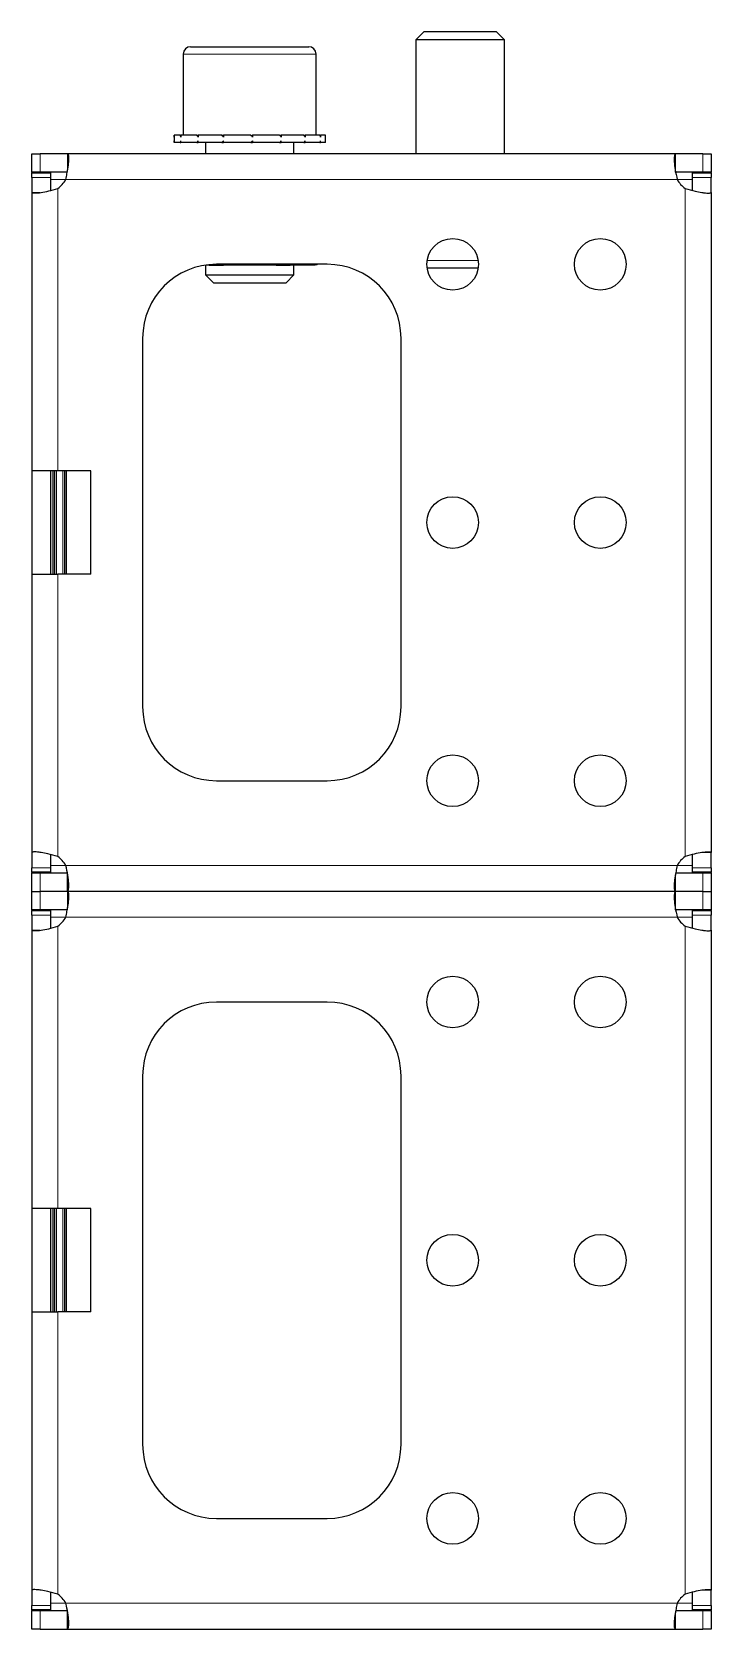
# Model space of a CAD drawing. Header units: millimetres. Extents: x 0 to 3180, y -308 to 602.
# Drawn here: x 3087.9 to 3179.9, y 289.4 to 505.9 of the extents above; entities that cross this region are included whole.
import ezdxf

# ---------------------------------------------------------------- set-up
doc = ezdxf.new("R2010")
doc.units = ezdxf.units.MM

msp = doc.modelspace()

# ---------------------------------------------------------------- linework, layer by layer
at = {"color": 7, "linetype": 'Continuous', "lineweight": 25}
for p, q in [((3141.02, 505.89), (3139.94, 504.82)), ((3139.94, 504.82), (3139.94, 489.39)), ((3151.94, 504.82), (3139.94, 504.82)), ((3150.87, 505.89), (3141.02, 505.89)), ((3151.94, 504.82), (3150.87, 505.89)), ((3151.94, 489.39), (3151.94, 504.82)), ((3108.44, 502.89), (3108.44, 491.89)), ((3109.44, 503.89), (3116.97, 503.89)), ((3116.97, 503.89), (3125.44, 503.89)), ((3126.44, 491.89), (3126.44, 502.89)), ((3107.19, 491.89), (3107.19, 490.89)), ((3107.19, 491.89), (3107.2, 491.89)), ((3107.2, 491.89), (3107.2, 491.64)), ((3108.03, 491.89), (3107.2, 491.89)), ((3108.03, 491.89), (3108.13, 491.89)), ((3108.13, 491.89), (3108.13, 491.64)), ((3110.29, 491.89), (3108.13, 491.89)), ((3110.29, 491.89), (3110.48, 491.89)), ((3110.48, 491.89), (3110.48, 491.64)), ((3113.65, 491.89), (3110.48, 491.89)), ((3113.65, 491.89), (3113.88, 491.89)), ((3113.88, 491.89), (3113.88, 491.64)), ((3117.58, 491.89), (3113.88, 491.89)), ((3117.58, 491.89), (3117.66, 491.89)), ((3117.78, 491.89), (3117.83, 491.89)), ((3117.83, 491.89), (3117.83, 491.64)), ((3121.49, 491.89), (3117.83, 491.89)), ((3121.49, 491.89), (3121.72, 491.89)), ((3121.72, 491.89), (3121.72, 491.64)), ((3124.79, 491.89), (3121.72, 491.89)), ((3124.79, 491.89), (3124.96, 491.89)), ((3124.96, 491.89), (3124.96, 491.64)), ((3126.96, 491.89), (3124.96, 491.89)), ((3126.96, 491.89), (3127.05, 491.89)), ((3127.05, 491.89), (3127.05, 491.64)), ((3127.69, 491.89), (3127.05, 491.89)), ((3127.69, 490.89), (3127.69, 491.89)), ((3087.94, 486.89), (3087.94, 489.39)), ((3087.94, 489.39), (3089.05, 489.39)), ((3092.77, 489.39), (3089.05, 489.39)), ((3092.77, 489.39), (3092.77, 487.18)), ((3175.11, 489.39), (3092.77, 489.39)), ((3107.19, 490.89), (3107.2, 490.89)), ((3107.2, 490.89), (3107.2, 491.14)), ((3108.03, 490.89), (3107.2, 490.89)), ((3108.03, 490.89), (3108.13, 490.89)), ((3108.13, 490.89), (3108.13, 491.14)), ((3110.29, 490.89), (3108.13, 490.89)), ((3110.29, 490.89), (3110.48, 490.89)), ((3110.48, 490.89), (3110.48, 491.14)), ((3113.65, 490.89), (3110.48, 490.89)), ((3111.44, 490.89), (3111.44, 489.39)), ((3113.65, 490.89), (3113.88, 490.89)), ((3113.88, 490.89), (3113.88, 491.14)), ((3117.58, 490.89), (3113.88, 490.89)), ((3117.58, 490.89), (3117.74, 490.89)), ((3117.74, 490.89), (3117.83, 490.89)), ((3117.83, 490.89), (3117.83, 491.14)), ((3121.49, 490.89), (3117.83, 490.89)), ((3121.49, 490.89), (3121.72, 490.89)), ((3121.72, 490.89), (3121.72, 491.14)), ((3124.79, 490.89), (3121.72, 490.89)), ((3123.44, 489.39), (3123.44, 490.89)), ((3124.79, 490.89), (3124.96, 490.89)), ((3124.96, 490.89), (3124.96, 491.14)), ((3126.96, 490.89), (3124.96, 490.89)), ((3126.96, 490.89), (3127.05, 490.89)), ((3127.05, 490.89), (3127.05, 491.14)), ((3127.69, 490.89), (3127.05, 490.89)), ((3175.11, 486.89), (3175.11, 489.39)), ((3178.83, 489.39), (3175.11, 489.39)), ((3178.83, 489.39), (3179.94, 489.39)), ((3179.94, 489.39), (3179.94, 486.89)), ((3089.05, 486.89), (3087.94, 486.89)), ((3087.94, 486.89), (3087.94, 486.79)), ((3087.94, 486.79), (3090.44, 486.79)), ((3087.94, 486.18), (3087.94, 486.79)), ((3087.94, 486.18), (3087.94, 484.12)), ((3092.77, 486.89), (3089.05, 486.89)), ((3090.44, 486.79), (3090.44, 486.18)), ((3090.44, 486.18), (3090.44, 484.36)), ((3178.83, 486.89), (3175.11, 486.89)), ((3177.44, 486.79), (3179.94, 486.79)), ((3177.44, 486.18), (3177.44, 486.79)), ((3177.44, 484.34), (3177.44, 486.18)), ((3179.94, 486.89), (3178.83, 486.89)), ((3179.94, 486.79), (3179.94, 486.89)), ((3179.94, 486.79), (3179.94, 486.18)), ((3179.94, 484.12), (3179.94, 486.18)), ((3087.94, 484.12), (3089.04, 484.12)), ((3087.94, 484.12), (3087.94, 446.39)), ((3179.94, 484.12), (3179.94, 394.67)), ((3111.44, 474.28), (3111.44, 472.97)), ((3111.97, 474.29), (3111.53, 474.29)), ((3111.97, 474.29), (3113.87, 474.29)), ((3127.94, 474.39), (3112.94, 474.39)), ((3114.42, 474.29), (3113.87, 474.29)), ((3120.46, 474.29), (3114.42, 474.29)), ((3121.02, 474.29), (3120.46, 474.29)), ((3121.02, 474.29), (3122.92, 474.29)), ((3126.17, 474.29), (3122.92, 474.29)), ((3123.44, 472.97), (3123.44, 474.29)), ((3126.17, 474.29), (3126.17, 474.39)), ((3126.27, 474.29), (3126.17, 474.29)), ((3126.29, 474.29), (3126.27, 474.29)), ((3126.27, 474.29), (3126.27, 474.29)), ((3111.44, 472.97), (3112.52, 471.89)), ((3111.44, 472.97), (3117.09, 472.97)), ((3117.09, 472.97), (3123.44, 472.97)), ((3122.37, 471.89), (3123.44, 472.97)), ((3148.41, 473.89), (3141.48, 473.89)), ((3112.52, 471.89), (3117.15, 471.89)), ((3117.15, 471.89), (3122.37, 471.89)), ((3102.94, 464.39), (3102.94, 414.39)), ((3137.94, 414.39), (3137.94, 464.39)), ((3091.44, 446.39), (3087.94, 446.39)), ((3087.94, 446.39), (3087.94, 432.39)), ((3090.44, 446.39), (3090.44, 432.39)), ((3095.94, 446.39), (3091.44, 446.39)), ((3095.94, 432.39), (3095.94, 446.39)), ((3087.94, 432.39), (3091.44, 432.39)), ((3087.94, 432.39), (3087.94, 394.67)), ((3095.94, 432.39), (3091.44, 432.39)), ((3112.94, 404.39), (3127.94, 404.39)), ((3087.94, 394.67), (3087.94, 392.6)), ((3090.44, 394.44), (3090.44, 392.6)), ((3177.44, 392.6), (3177.44, 394.42)), ((3179.94, 394.67), (3178.85, 394.67)), ((3179.94, 392.6), (3179.94, 394.67)), ((3087.94, 391.99), (3087.94, 392.6)), ((3090.44, 391.99), (3087.94, 391.99)), ((3087.94, 391.99), (3087.94, 391.89)), ((3087.94, 389.39), (3087.94, 391.89)), ((3087.94, 391.89), (3089.05, 391.89)), ((3089.05, 391.89), (3092.77, 391.89)), ((3090.44, 392.6), (3090.44, 391.99)), ((3092.77, 389.39), (3092.77, 391.89)), ((3175.11, 391.89), (3178.83, 391.89)), ((3177.44, 391.99), (3177.44, 392.6)), ((3179.94, 391.99), (3177.44, 391.99)), ((3178.83, 391.89), (3179.94, 391.89)), ((3179.94, 392.6), (3179.94, 391.99)), ((3179.94, 391.89), (3179.94, 391.99)), ((3179.94, 391.89), (3179.94, 389.39)), ((3175.11, 389.39), (3175.11, 391.61)), ((3087.94, 386.89), (3087.94, 389.39)), ((3087.94, 389.39), (3089.05, 389.39)), ((3092.77, 389.39), (3089.05, 389.39)), ((3092.77, 389.39), (3092.77, 387.18)), ((3175.11, 389.39), (3092.77, 389.39)), ((3175.11, 386.89), (3175.11, 389.39)), ((3178.83, 389.39), (3175.11, 389.39)), ((3178.83, 389.39), (3179.94, 389.39)), ((3179.94, 389.39), (3179.94, 386.89)), ((3089.05, 386.89), (3087.94, 386.89)), ((3087.94, 386.89), (3087.94, 386.79)), ((3087.94, 386.79), (3090.44, 386.79)), ((3087.94, 386.18), (3087.94, 386.79)), ((3087.94, 386.18), (3087.94, 384.12)), ((3092.77, 386.89), (3089.05, 386.89)), ((3090.44, 386.79), (3090.44, 386.18)), ((3090.44, 386.18), (3090.44, 384.36)), ((3178.83, 386.89), (3175.11, 386.89)), ((3177.44, 386.79), (3179.94, 386.79)), ((3177.44, 386.18), (3177.44, 386.79)), ((3177.44, 384.34), (3177.44, 386.18)), ((3179.94, 386.89), (3178.83, 386.89)), ((3179.94, 386.79), (3179.94, 386.89)), ((3179.94, 386.79), (3179.94, 386.18)), ((3179.94, 384.12), (3179.94, 386.18)), ((3087.94, 384.12), (3089.04, 384.12)), ((3087.94, 384.12), (3087.94, 346.39)), ((3179.94, 384.12), (3179.94, 294.67)), ((3127.94, 374.39), (3112.94, 374.39)), ((3102.94, 364.39), (3102.94, 314.39)), ((3137.94, 314.39), (3137.94, 364.39)), ((3091.44, 346.39), (3087.94, 346.39)), ((3087.94, 346.39), (3087.94, 332.39)), ((3090.44, 346.39), (3090.44, 332.39)), ((3095.94, 346.39), (3091.44, 346.39)), ((3095.94, 332.39), (3095.94, 346.39)), ((3087.94, 332.39), (3091.44, 332.39)), ((3087.94, 332.39), (3087.94, 294.67)), ((3095.94, 332.39), (3091.44, 332.39)), ((3112.94, 304.39), (3127.94, 304.39)), ((3087.94, 294.67), (3087.94, 292.6)), ((3179.94, 294.67), (3178.85, 294.67)), ((3179.94, 292.6), (3179.94, 294.67)), ((3087.94, 291.99), (3087.94, 292.6)), ((3090.44, 294.44), (3090.44, 292.6)), ((3090.44, 292.6), (3090.44, 291.99)), ((3177.44, 292.6), (3177.44, 294.42)), ((3177.44, 291.99), (3177.44, 292.6)), ((3179.94, 292.6), (3179.94, 291.99)), ((3090.44, 291.99), (3087.94, 291.99)), ((3087.94, 291.99), (3087.94, 291.89)), ((3087.94, 289.39), (3087.94, 291.89)), ((3087.94, 291.89), (3089.05, 291.89)), ((3089.05, 291.89), (3092.77, 291.89)), ((3092.77, 289.39), (3092.77, 291.89)), ((3175.11, 291.89), (3178.83, 291.89)), ((3175.11, 289.39), (3175.11, 291.61)), ((3179.94, 291.99), (3177.44, 291.99)), ((3178.83, 291.89), (3179.94, 291.89)), ((3179.94, 291.89), (3179.94, 291.99)), ((3179.94, 291.89), (3179.94, 289.39)), ((3089.05, 289.39), (3087.94, 289.39)), ((3089.05, 289.39), (3092.77, 289.39)), ((3092.77, 289.39), (3175.11, 289.39)), ((3175.11, 289.39), (3178.83, 289.39)), ((3179.94, 289.39), (3178.83, 289.39))]:
    msp.add_line(p, q, dxfattribs=at)
at = {"color": 8, "linetype": 'Continuous', "lineweight": 18}
for p, q in [((3116.91, 502.89), (3108.44, 502.89)), ((3126.44, 502.89), (3116.91, 502.89)), ((3089.05, 489.39), (3089.05, 486.89)), ((3178.83, 486.89), (3178.83, 489.39)), ((3090.44, 486.18), (3087.94, 486.18)), ((3090.44, 485.89), (3092.53, 485.89)), ((3092.53, 485.89), (3175.36, 485.89)), ((3175.36, 485.89), (3177.44, 485.89)), ((3179.94, 486.18), (3177.44, 486.18)), ((3091.44, 484.67), (3091.44, 446.39)), ((3176.44, 484.67), (3176.44, 394.11)), ((3113.87, 474.39), (3113.87, 474.29)), ((3114.42, 474.39), (3114.42, 474.29)), ((3120.46, 474.39), (3120.46, 474.29)), ((3121.02, 474.39), (3121.02, 474.29)), ((3141.48, 474.89), (3148.41, 474.89)), ((3090.75, 432.39), (3090.75, 446.39)), ((3090.95, 446.39), (3090.95, 432.39)), ((3091.05, 432.39), (3091.05, 446.39)), ((3091.25, 446.39), (3091.25, 432.39)), ((3092.13, 432.39), (3092.13, 446.39)), ((3092.33, 446.39), (3092.33, 432.39)), ((3092.44, 432.39), (3092.44, 446.39)), ((3092.64, 446.39), (3092.64, 432.39)), ((3091.44, 432.39), (3091.44, 394.11)), ((3087.94, 392.6), (3090.44, 392.6)), ((3089.05, 391.89), (3089.05, 389.39)), ((3092.53, 392.89), (3090.44, 392.89)), ((3092.53, 392.89), (3175.36, 392.89)), ((3177.44, 392.89), (3175.36, 392.89)), ((3177.44, 392.6), (3179.94, 392.6)), ((3178.83, 389.39), (3178.83, 391.89)), ((3089.05, 389.39), (3089.05, 386.89)), ((3178.83, 386.89), (3178.83, 389.39)), ((3090.44, 386.18), (3087.94, 386.18)), ((3090.44, 385.89), (3092.53, 385.89)), ((3092.53, 385.89), (3175.36, 385.89)), ((3175.36, 385.89), (3177.44, 385.89)), ((3179.94, 386.18), (3177.44, 386.18)), ((3091.44, 384.67), (3091.44, 346.39)), ((3176.44, 384.67), (3176.44, 294.11)), ((3090.75, 332.39), (3090.75, 346.39)), ((3090.95, 346.39), (3090.95, 332.39)), ((3091.05, 332.39), (3091.05, 346.39)), ((3091.25, 346.39), (3091.25, 332.39)), ((3092.13, 332.39), (3092.13, 346.39)), ((3092.33, 346.39), (3092.33, 332.39)), ((3092.44, 332.39), (3092.44, 346.39)), ((3092.64, 346.39), (3092.64, 332.39)), ((3091.44, 332.39), (3091.44, 294.11)), ((3087.94, 292.6), (3090.44, 292.6)), ((3092.53, 292.89), (3090.44, 292.89)), ((3092.53, 292.89), (3175.36, 292.89)), ((3177.44, 292.89), (3175.36, 292.89)), ((3177.44, 292.6), (3179.94, 292.6)), ((3089.05, 291.89), (3089.05, 289.39)), ((3178.83, 289.39), (3178.83, 291.89))]:
    msp.add_line(p, q, dxfattribs=at)
at = {"color": 7, "linetype": 'Continuous', "lineweight": 25}
for centre in [(3144.94, 474.39), (3164.94, 474.39), (3144.94, 439.39), (3164.94, 439.39), (3144.94, 404.39), (3164.94, 404.39), (3144.94, 374.39), (3164.94, 374.39), (3144.94, 339.39), (3164.94, 339.39), (3144.94, 304.39), (3164.94, 304.39)]:
    msp.add_circle(centre, 3.5, dxfattribs=at)
for centre, radius, start, end in [((3109.44, 502.89), 1, 90, 180), ((3125.44, 502.89), 1, 0, 90), ((3089.44, 487.54), 3.5, 304.8499, 331.8729), ((3178.44, 487.54), 3.5, 208.1271, 235.1501), ((3112.94, 464.39), 10, 90, 180), ((3127.94, 464.39), 10, 0, 90), ((3112.94, 414.39), 10, 180, 270), ((3127.94, 414.39), 10, 270, 0), ((3089.44, 391.24), 3.5, 28.1271, 55.1501), ((3178.44, 391.24), 3.5, 124.8499, 151.8729), ((3089.44, 387.54), 3.5, 304.8499, 331.8729), ((3178.44, 387.54), 3.5, 208.1271, 235.1501), ((3112.94, 364.39), 10, 90, 180), ((3127.94, 364.39), 10, 0, 90), ((3112.94, 314.39), 10, 180, 270), ((3127.94, 314.39), 10, 270, 0), ((3089.44, 291.24), 3.5, 28.1271, 55.1501), ((3178.44, 291.24), 3.5, 124.8499, 151.8729)]:
    msp.add_arc(centre, radius, start, end, dxfattribs=at)
for points, knots in [([(3107.2, 491.64), (3107.2, 491.68), (3107.2, 491.75), (3107.19, 491.83), (3107.19, 491.87), (3107.19, 491.89)], [0, 0, 0, 0, 0.499981, 0.749988, 1, 1, 1, 1]), ([(3108.13, 491.64), (3108.11, 491.68), (3108.09, 491.75), (3108.05, 491.83), (3108.04, 491.87), (3108.03, 491.89)], [0, 0, 0, 0, 0.4999808, 0.7499881, 1, 1, 1, 1]), ([(3110.48, 491.64), (3110.44, 491.68), (3110.4, 491.75), (3110.34, 491.83), (3110.31, 491.87), (3110.29, 491.89)], [0, 0, 0, 0, 0.499981, 0.749988, 1, 1, 1, 1]), ([(3113.88, 491.64), (3113.84, 491.68), (3113.79, 491.75), (3113.71, 491.83), (3113.67, 491.87), (3113.65, 491.89)], [0, 0, 0, 0, 0.499981, 0.749988, 1, 1, 1, 1]), ([(3117.83, 491.64), (3117.79, 491.68), (3117.73, 491.75), (3117.65, 491.83), (3117.6, 491.87), (3117.58, 491.89)], [0, 0, 0, 0, 0.499981, 0.749988, 1, 1, 1, 1]), ([(3117.83, 491.64), (3117.81, 491.71), (3117.78, 491.84), (3117.75, 491.88), (3117.74, 491.89)], [0, 0, 0, 0, 0.561794, 1, 1, 1, 1]), ([(3121.72, 491.64), (3121.68, 491.68), (3121.63, 491.75), (3121.55, 491.83), (3121.51, 491.87), (3121.49, 491.89)], [0, 0, 0, 0, 0.499981, 0.749988, 1, 1, 1, 1]), ([(3124.96, 491.64), (3124.93, 491.68), (3124.89, 491.75), (3124.83, 491.83), (3124.8, 491.87), (3124.79, 491.89)], [0, 0, 0, 0, 0.499981, 0.749988, 1, 1, 1, 1]), ([(3127.05, 491.64), (3127.04, 491.68), (3127.02, 491.75), (3126.99, 491.83), (3126.97, 491.87), (3126.96, 491.89)], [0, 0, 0, 0, 0.4999808, 0.7499881, 1, 1, 1, 1]), ([(3092.53, 485.89), (3092.58, 486.15), (3092.68, 486.64), (3092.83, 487.46), (3092.93, 488.17), (3092.95, 488.74), (3092.93, 489.1), (3092.87, 489.34), (3092.81, 489.37), (3092.77, 489.39)], [0, 0, 0, 0, 0.1440667, 0.2712756, 0.4749075, 0.5979974, 0.7263376, 0.8602454, 1, 1, 1, 1]), ([(3107.19, 490.89), (3107.19, 490.91), (3107.19, 490.95), (3107.2, 491.04), (3107.2, 491.1), (3107.2, 491.14)], [0, 0, 0, 0, 0.25014, 0.50028, 1, 1, 1, 1]), ([(3108.03, 490.89), (3108.04, 490.91), (3108.05, 490.95), (3108.09, 491.04), (3108.11, 491.1), (3108.13, 491.14)], [0, 0, 0, 0, 0.25014, 0.50028, 1, 1, 1, 1]), ([(3110.29, 490.89), (3110.31, 490.91), (3110.34, 490.95), (3110.4, 491.04), (3110.44, 491.1), (3110.48, 491.14)], [0, 0, 0, 0, 0.25014, 0.50028, 1, 1, 1, 1]), ([(3113.65, 490.89), (3113.67, 490.91), (3113.71, 490.95), (3113.79, 491.04), (3113.84, 491.1), (3113.88, 491.14)], [0, 0, 0, 0, 0.25014, 0.50028, 1, 1, 1, 1]), ([(3117.58, 490.89), (3117.6, 490.91), (3117.65, 490.95), (3117.73, 491.04), (3117.79, 491.1), (3117.83, 491.14)], [0, 0, 0, 0, 0.25014, 0.50028, 1, 1, 1, 1]), ([(3117.83, 491.14), (3117.81, 491.07), (3117.78, 490.94), (3117.75, 490.91), (3117.74, 490.89)], [0, 0, 0, 0, 0.5617942, 1, 1, 1, 1]), ([(3121.49, 490.89), (3121.51, 490.91), (3121.55, 490.95), (3121.63, 491.04), (3121.68, 491.1), (3121.72, 491.14)], [0, 0, 0, 0, 0.25014, 0.50028, 1, 1, 1, 1]), ([(3124.79, 490.89), (3124.8, 490.91), (3124.83, 490.95), (3124.89, 491.04), (3124.93, 491.1), (3124.96, 491.14)], [0, 0, 0, 0, 0.25014, 0.50028, 1, 1, 1, 1]), ([(3126.96, 490.89), (3126.97, 490.91), (3126.99, 490.95), (3127.02, 491.04), (3127.04, 491.1), (3127.05, 491.14)], [0, 0, 0, 0, 0.2501401, 0.5002802, 1, 1, 1, 1]), ([(3175.11, 489.39), (3175.08, 489.37), (3175.02, 489.33), (3174.96, 488.98), (3174.93, 488.31), (3175.07, 487.2), (3175.26, 486.34), (3175.36, 485.89)], [0, 0, 0, 0, 0.16069, 0.301312, 0.521951, 0.753573, 1, 1, 1, 1]), ([(3087.94, 484.12), (3087.97, 484.1), (3088.01, 484.07), (3088.41, 484.06), (3089.13, 484.1), (3090.22, 484.31), (3091.03, 484.55), (3091.44, 484.67)], [0, 0, 0, 0, 0.1708405, 0.3192172, 0.5481031, 0.7678223, 1, 1, 1, 1]), ([(3176.44, 484.67), (3176.9, 484.54), (3177.7, 484.33), (3178.61, 484.13), (3179.2, 484.06), (3179.6, 484.04), (3179.89, 484.06), (3179.92, 484.1), (3179.94, 484.12)], [0, 0, 0, 0, 0.254149, 0.448213, 0.574908, 0.708872, 0.850468, 1, 1, 1, 1]), ([(3123.19, 474.39), (3123.17, 474.37), (3123.12, 474.31), (3123.02, 474.29), (3122.94, 474.29), (3122.92, 474.29)], [0, 0, 0, 0, 0.319957, 0.82406, 1, 1, 1, 1]), ([(3126.65, 474.39), (3126.61, 474.37), (3126.51, 474.32), (3126.38, 474.3), (3126.32, 474.3), (3126.29, 474.29)], [0, 0, 0, 0, 0.34226, 0.727317, 1, 1, 1, 1]), ([(3091.44, 394.11), (3090.99, 394.24), (3090.18, 394.46), (3089.27, 394.65), (3088.68, 394.72), (3088.28, 394.74), (3088, 394.73), (3087.96, 394.69), (3087.94, 394.67)], [0, 0, 0, 0, 0.2541487, 0.4482127, 0.5749082, 0.7088724, 0.8504677, 1, 1, 1, 1]), ([(3179.94, 394.67), (3179.92, 394.68), (3179.87, 394.71), (3179.47, 394.72), (3178.76, 394.68), (3177.66, 394.47), (3176.86, 394.23), (3176.44, 394.11)], [0, 0, 0, 0, 0.17084, 0.319217, 0.548103, 0.767822, 1, 1, 1, 1]), ([(3092.77, 389.39), (3092.8, 389.41), (3092.86, 389.45), (3092.93, 389.81), (3092.95, 390.47), (3092.81, 391.58), (3092.63, 392.45), (3092.53, 392.89)], [0, 0, 0, 0, 0.16069, 0.301312, 0.521951, 0.753573, 1, 1, 1, 1]), ([(3175.36, 392.89), (3175.3, 392.63), (3175.2, 392.14), (3175.06, 391.32), (3174.95, 390.61), (3174.94, 390.05), (3174.96, 389.69), (3175.01, 389.44), (3175.08, 389.41), (3175.11, 389.39)], [0, 0, 0, 0, 0.144067, 0.271276, 0.474907, 0.597997, 0.726338, 0.860245, 1, 1, 1, 1]), ([(3092.53, 385.89), (3092.58, 386.15), (3092.68, 386.64), (3092.83, 387.46), (3092.93, 388.17), (3092.95, 388.74), (3092.93, 389.1), (3092.87, 389.34), (3092.81, 389.37), (3092.77, 389.39)], [0, 0, 0, 0, 0.1440667, 0.2712756, 0.4749075, 0.5979974, 0.7263376, 0.8602454, 1, 1, 1, 1]), ([(3175.11, 389.39), (3175.08, 389.37), (3175.02, 389.33), (3174.96, 388.98), (3174.93, 388.31), (3175.07, 387.2), (3175.26, 386.34), (3175.36, 385.89)], [0, 0, 0, 0, 0.16069, 0.301312, 0.521951, 0.753573, 1, 1, 1, 1]), ([(3087.94, 384.12), (3087.97, 384.1), (3088.01, 384.07), (3088.41, 384.06), (3089.13, 384.1), (3090.22, 384.31), (3091.03, 384.55), (3091.44, 384.67)], [0, 0, 0, 0, 0.1708405, 0.3192172, 0.5481031, 0.7678223, 1, 1, 1, 1]), ([(3176.44, 384.67), (3176.9, 384.54), (3177.7, 384.33), (3178.61, 384.13), (3179.2, 384.06), (3179.6, 384.04), (3179.89, 384.06), (3179.92, 384.1), (3179.94, 384.12)], [0, 0, 0, 0, 0.254149, 0.448213, 0.574908, 0.708872, 0.850468, 1, 1, 1, 1]), ([(3091.44, 294.11), (3090.99, 294.24), (3090.18, 294.46), (3089.27, 294.65), (3088.68, 294.72), (3088.28, 294.74), (3088, 294.73), (3087.96, 294.69), (3087.94, 294.67)], [0, 0, 0, 0, 0.2541487, 0.4482127, 0.5749082, 0.7088724, 0.8504677, 1, 1, 1, 1]), ([(3179.94, 294.67), (3179.92, 294.68), (3179.87, 294.71), (3179.47, 294.72), (3178.76, 294.68), (3177.66, 294.47), (3176.86, 294.23), (3176.44, 294.11)], [0, 0, 0, 0, 0.17084, 0.319217, 0.548103, 0.767822, 1, 1, 1, 1]), ([(3092.77, 289.39), (3092.8, 289.41), (3092.86, 289.45), (3092.93, 289.81), (3092.95, 290.47), (3092.81, 291.58), (3092.63, 292.45), (3092.53, 292.89)], [0, 0, 0, 0, 0.16069, 0.301312, 0.521951, 0.753573, 1, 1, 1, 1]), ([(3175.36, 292.89), (3175.3, 292.63), (3175.2, 292.14), (3175.06, 291.32), (3174.95, 290.61), (3174.94, 290.05), (3174.96, 289.69), (3175.01, 289.44), (3175.08, 289.41), (3175.11, 289.39)], [0, 0, 0, 0, 0.144067, 0.271276, 0.474907, 0.597997, 0.726338, 0.860245, 1, 1, 1, 1])]:
    msp.add_open_spline(points, degree=3, knots=knots, dxfattribs=at)

doc.saveas('drawing.dxf')
